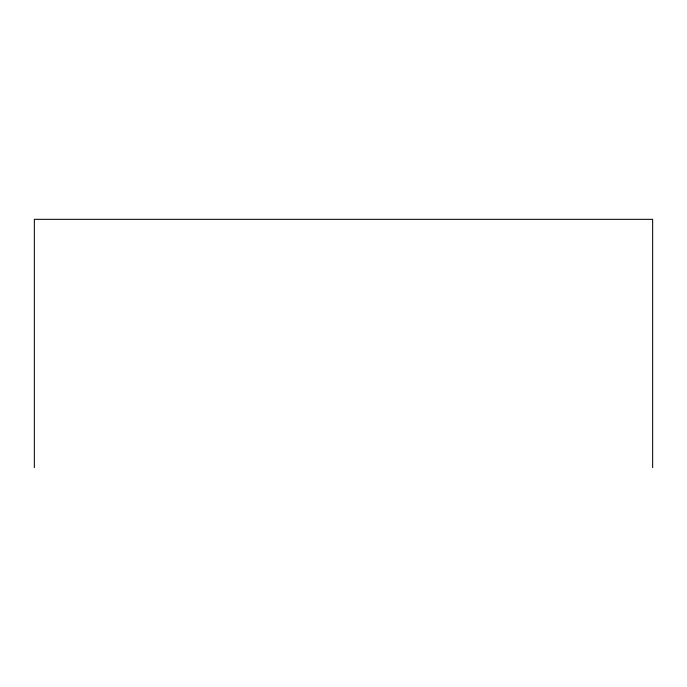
<?xml version="1.0" encoding="UTF-8"?>
<svg xmlns="http://www.w3.org/2000/svg" width="687" height="687" viewBox="0 0 687 687"><rect width="100%" height="100%" fill="white"/><g stroke="black" fill="none" stroke-linecap="round" stroke-linejoin="round"><path stroke-width="1.03" d="M652.65 467.667L652.65 219.333L34.35 219.333L34.35 467.667"/></g></svg>
